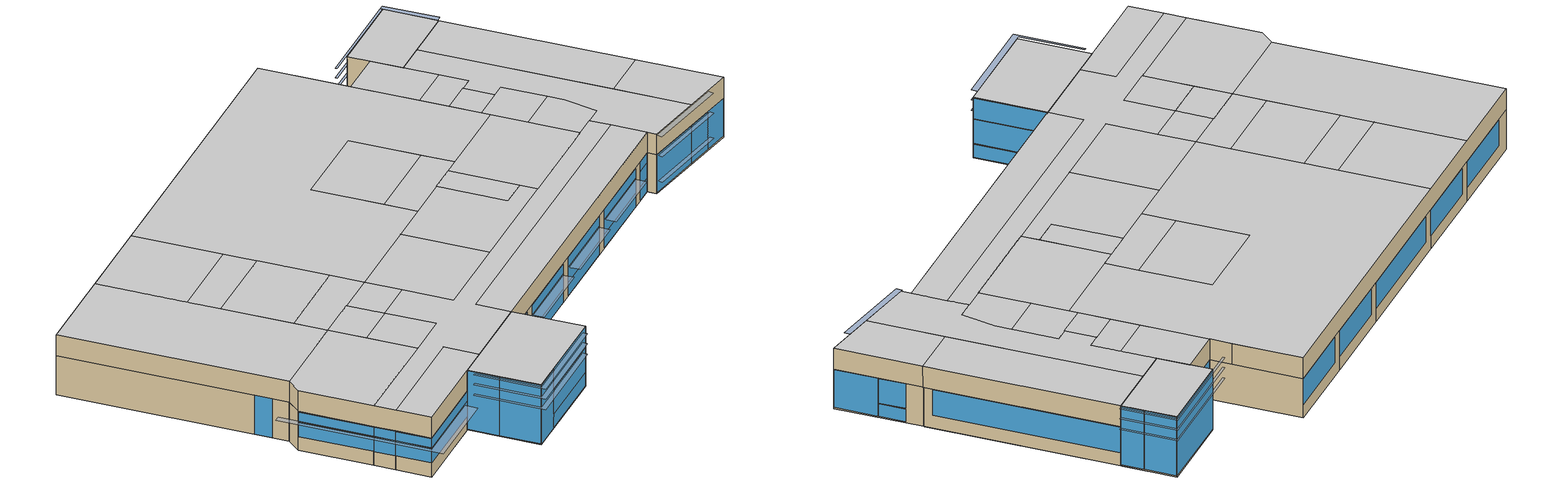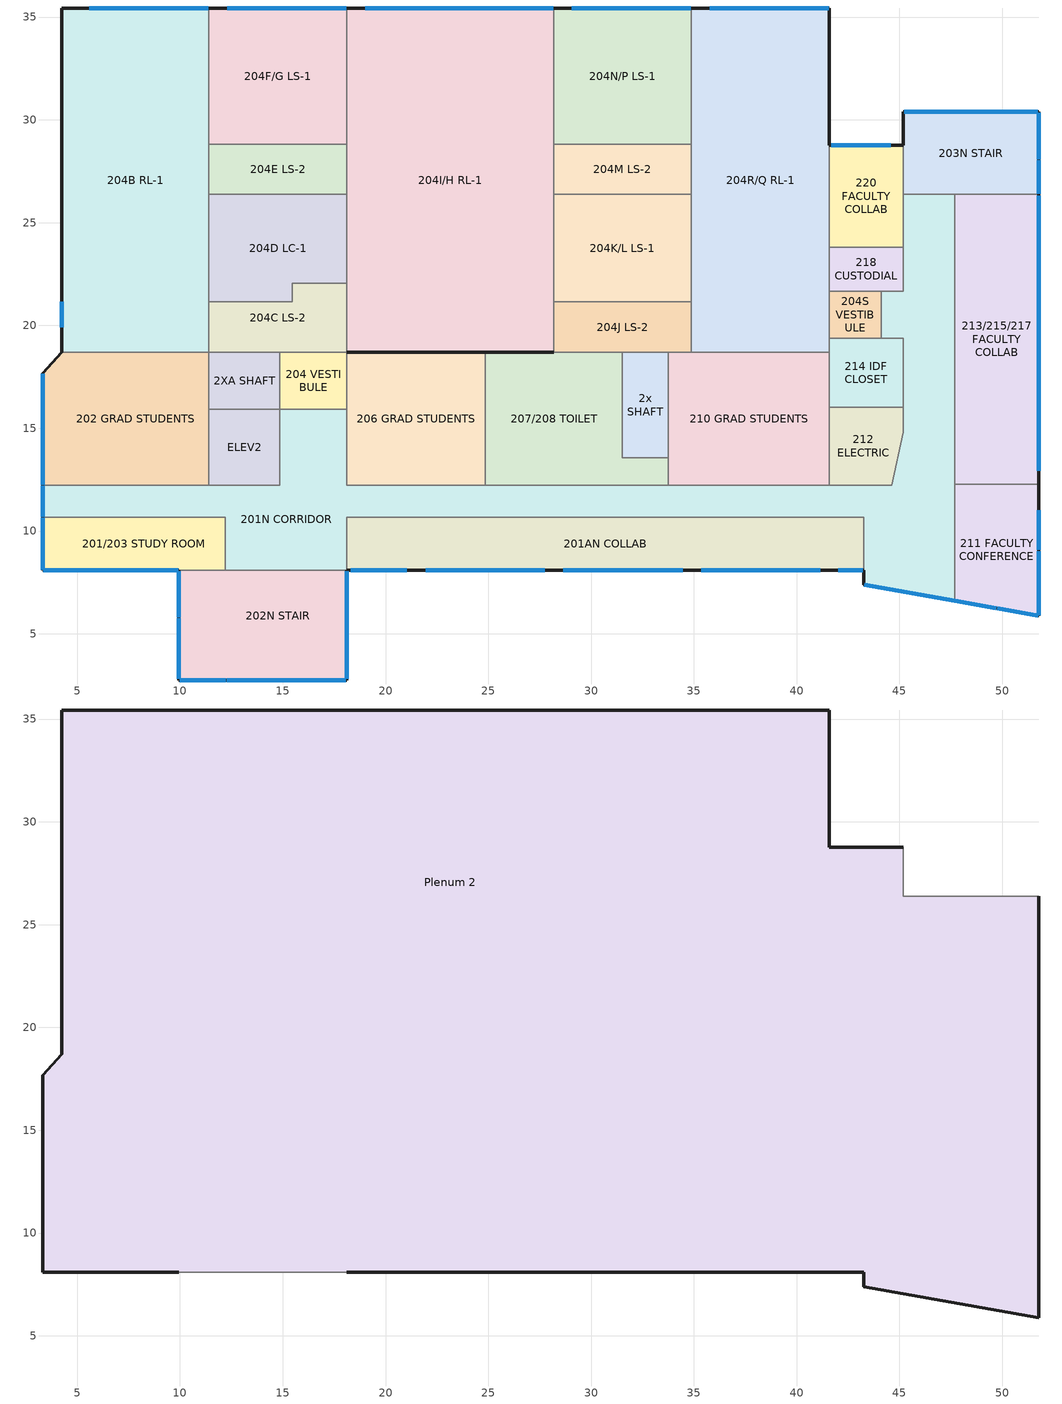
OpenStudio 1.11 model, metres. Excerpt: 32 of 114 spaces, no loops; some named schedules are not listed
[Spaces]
202N STAIR
 floor outside: 11.41,8.09 11.41,3.66 9.93,2.75 9.93,8.09 z5.28; 18.11,3.66 18.11,2.75 9.93,2.75 11.41,3.66 z5.28
 floor to 102N STAIRS: 18.11,8.09 18.11,3.66 11.41,3.66 11.41,8.09 z5.28
 wall outside: 9.93,8.09 9.93,2.75 18.11,2.75 18.11,8.09 z5.28:9.96
 wall to 201N CORRIDOR: 18.11,8.09 12.21,8.09 z5.28:8.33
 wall to Plenum 2: 18.11,8.09 9.93,8.09 z8.33:9.96
 wall to 201/203 STUDY ROOM: 12.21,8.09 9.93,8.09 z5.28:8.33
 window: 12.27,2.75 18.06,2.75 / 18.11,2.8 18.11,8.04 z6.4:8.28; 9.98,2.75 12.22,2.75 / 9.93,5.75 9.93,2.8 z5.33:9.91
 window (GL-2 Curtain Wall -Frit): 9.93,8.04 9.93,5.8 z5.33:9.91; 18.11,2.8 18.11,8.04 / 12.27,2.75 18.06,2.75 z5.33:6.35; 18.11,2.8 18.11,8.04 / 12.27,2.75 18.06,2.75 z8.33:9.91
 ceiling to 302N STAIR: 18.11,2.75 18.11,8.09 9.93,8.09 9.93,2.75 z9.96
211 FACULTY CONFERENCE
 floor to Plenum 1 (Interior Floor): 51.77,12.28 51.77,5.88 47.68,6.6 47.68,12.28 z5.28
 wall outside: 47.68,6.6 51.77,5.88 51.77,12.28 z5.28:8.33
 wall to 213/215/217 FACULTY COLLAB: 51.77,12.28 47.68,12.28 z5.28:8.33
 wall to 201N CORRIDOR: 47.68,12.28 47.68,6.6 z5.28:8.33
 window (GL-2 Curtain Wall -Frit): 51.77,5.9 51.77,9.03 / 49.77,6.23 51.74,5.88 z5.39:8.31; 51.77,9.08 51.77,11.01 z5.39:6.35
 window: 47.68,6.6 49.72,6.24 z5.39:8.31; 51.77,9.08 51.77,11.01 z6.4:8.31
201/203 STUDY ROOM
 floor outside: 4.24,10.68 4.24,8.09 3.33,8.09 3.33,10.68 z5.28
 floor to Plenum 1: 12.21,10.68 12.21,8.09 4.24,8.09 4.24,10.68 z5.28
 wall outside: 3.33,10.68 3.33,8.09 9.93,8.09 z5.28:8.33
 wall to 201N CORRIDOR: 12.21,8.09 12.21,10.68 3.33,10.68 z5.28:8.33
 window (GL-2 Curtain Wall -Frit): 3.36,8.09 9.9,8.09 / 3.33,10.65 3.33,8.11 z7.57:8.28
 window: 3.36,8.09 9.9,8.09 / 3.33,10.65 3.33,8.11 z6.38:7.54
201N CORRIDOR
 floor outside: 3.33,12.24 4.24,12.24 4.24,10.68 3.33,10.68 z5.28
 floor to Plenum 1: 47.68,26.38 47.68,6.6 43.26,7.38 43.26,10.68 18.11,10.68 18.11,8.09 12.21,8.09 12.21,10.68 4.24,10.68 4.24,12.24 14.85,12.24 14.85,15.93 18.11,15.93 18.11,12.24 44.63,12.24 45.18,14.8 45.18,19.37 44.11,19.37 44.11,21.68 45.18,21.68 45.18,26.38 z5.28
 wall outside: 43.26,8.09 43.26,7.38 47.68,6.6 / 3.33,12.24 3.33,10.68 z5.28:8.33
 wall to 201AN COLLAB: 18.11,8.09 18.11,10.68 43.26,10.68 43.26,8.09 z5.28:8.33
 wall to ELEV2: 14.85,15.93 14.85,12.24 11.41,12.24 z5.28:8.33
 wall to 204 VESTIBULE: 18.11,15.93 14.85,15.93 z5.28:8.33
 wall to 206 GRAD STUDENTS: 24.84,12.24 18.11,12.24 18.11,15.93 z5.28:8.33
 wall to 210 GRAD STUDENTS: 41.58,12.24 33.76,12.24 z5.28:8.33
 wall to 212 ELECTRIC: 45.18,16.02 45.18,14.8 44.63,12.24 41.58,12.24 z5.28:8.33
 wall to 220 FACULTY COLLAB: 45.18,26.38 45.18,23.81 z5.28:8.33
 wall to 203N STAIR: 47.68,26.38 45.18,26.38 z5.28:8.33
 wall to 213/215/217 FACULTY COLLAB: 47.68,12.28 47.68,26.38 z5.28:8.33
 wall to 214 IDF CLOSET: 44.11,19.37 45.18,19.37 45.18,16.02 z5.28:8.33
 wall to 204S VESTIBULE: 44.11,21.68 44.11,19.37 z5.28:8.33
 wall to 218 CUSTODIAL: 45.18,23.81 45.18,21.68 44.11,21.68 z5.28:8.33
 wall to 202 GRAD STUDENTS: 11.41,12.24 3.33,12.24 z5.28:8.33
 wall to 207/208 TOILET: 33.76,12.24 24.84,12.24 z5.28:8.33
 window: 43.28,7.37 47.68,6.6 z5.39:8.31; 3.33,12.21 3.33,10.71 z6.38:7.54
 window (GL-2 Curtain Wall -Frit): 3.33,12.21 3.33,10.71 z7.57:8.28
201AN COLLAB
 floor to Plenum 1: 43.26,10.68 43.26,8.09 18.11,8.09 18.11,10.68 z5.28
 wall outside: 18.11,8.09 43.26,8.09 z5.28:8.33
 window (GL-2 Curtain Wall -Frit): 28.65,8.09 34.45,8.09 / 21.95,8.09 27.74,8.09 / 18.32,8.09 21.03,8.09 / 35.36,8.09 41.15,8.09 / 42.01,8.09 43.2,8.09 z7.57:8.28; 42.01,8.09 43.2,8.09 / 35.36,8.09 41.15,8.09 / 28.65,8.09 34.45,8.09 / 21.95,8.09 27.74,8.09 / 18.32,8.09 21.03,8.09 z5.31:6.35
 window: 28.65,8.09 34.45,8.09 / 18.32,8.09 21.03,8.09 / 42.01,8.09 43.2,8.09 / 35.36,8.09 41.15,8.09 / 21.95,8.09 27.74,8.09 z6.38:7.54
202 GRAD STUDENTS
 floor outside: 4.24,18.69 4.24,12.24 3.33,12.24 3.33,17.69 z5.28
 floor to Plenum 1: 11.41,18.69 11.41,12.24 4.24,12.24 4.24,18.69 z5.28
 wall outside: 4.24,18.69 3.33,17.69 3.33,12.24 z5.28:8.33
 wall to 204B RL-1: 11.41,18.69 4.24,18.69 z5.28:8.33
 wall to 2XA SHAFT: 11.41,15.93 11.41,18.69 z5.28:8.33
 wall to ELEV2: 11.41,12.24 11.41,15.93 z5.28:8.33
 window: 3.33,17.65 3.33,12.26 z6.38:7.54
 window (GL-2 Curtain Wall -Frit): 3.33,17.65 3.33,12.26 z7.57:8.28
ELEV2
 floor to Plenum 1: 14.85,15.93 14.85,12.24 11.41,12.24 11.41,15.93 z5.28
 wall to 2XA SHAFT: 14.85,15.93 11.41,15.93 z5.28:8.33
206 GRAD STUDENTS
 floor to Plenum 1: 24.84,18.69 24.84,12.24 18.11,12.24 18.11,18.69 z5.28
 wall to 207/208 TOILET: 24.84,12.24 24.84,18.69 z5.28:8.33
 wall to 204 VESTIBULE: 18.11,18.69 18.11,15.93 z5.28:8.33
 wall to 204I/H RL-1: 24.84,18.69 18.11,18.69 z5.28:8.33
207/208 TOILET
 floor to Plenum 1: 31.52,18.69 31.52,13.56 33.76,13.56 33.76,12.24 24.84,12.24 24.84,18.69 z5.28
 wall outside: 28.17,18.69 24.84,18.69 z5.28:8.33
 wall to 204J LS-2: 31.52,18.69 28.17,18.69 z5.28:8.33
 wall to 210 GRAD STUDENTS: 33.76,12.24 33.76,13.56 z5.28:8.33
 wall to 2x SHAFT: 33.76,13.56 31.52,13.56 31.52,18.69 z5.28:8.33
2x SHAFT
 floor to Plenum 1: 33.76,18.69 33.76,13.56 31.52,13.56 31.52,18.69 z5.28
 wall to 204J LS-2: 33.76,18.69 31.52,18.69 z5.28:8.33
 wall to 210 GRAD STUDENTS: 33.76,13.56 33.76,18.69 z5.28:8.33
210 GRAD STUDENTS
 floor to Plenum 1: 41.58,18.69 41.58,12.24 33.76,12.24 33.76,18.69 z5.28
 wall to 204J LS-2: 34.88,18.69 33.76,18.69 z5.28:8.33
 wall to 214 IDF CLOSET: 41.58,16.02 41.58,18.69 z5.28:8.33
 wall to 204R/Q RL-1: 41.58,18.69 34.88,18.69 z5.28:8.33
 wall to 212 ELECTRIC: 41.58,12.24 41.58,16.02 z5.28:8.33
213/215/217 FACULTY COLLAB
 floor to Plenum 1: 51.77,26.38 51.77,12.33 50.55,12.33 50.55,12.28 47.68,12.28 47.68,26.38 z5.28; 51.77,12.33 51.77,12.28 50.55,12.28 50.55,12.33 z5.28
 wall outside: 51.77,12.28 51.77,26.38 z5.28:8.33
 wall to 203N STAIR: 51.77,26.38 47.68,26.38 z5.28:8.33
 window: 51.77,12.94 51.77,26.32 z6.3:8.28
204 VESTIBULE
 floor to Plenum 1: 18.11,18.69 18.11,15.93 14.85,15.93 14.85,18.69 z5.28
 wall to 2XA SHAFT: 14.85,18.69 14.85,15.93 z5.28:8.33
 wall to 204C LS-2: 18.11,18.69 14.85,18.69 z5.28:8.33
204B RL-1
 floor to Plenum 1: 11.41,35.44 11.41,18.69 4.24,18.69 4.24,35.44 z5.28
 wall outside: 11.41,35.44 4.24,35.44 4.24,18.69 z5.28:8.33
 wall to 204F/G LS-1: 11.41,28.8 11.41,35.44 z5.28:8.33
 wall to 204E LS-2: 11.41,26.38 11.41,28.8 z5.28:8.33
 wall to 204D LC-1: 11.41,21.14 11.41,26.38 z5.28:8.33
 wall to 204C LS-2: 11.41,18.69 11.41,21.14 z5.28:8.33
 window (GL-1A Curtain Wall -North): 11.38,35.44 5.59,35.44 z6.3:8.28
 window: 4.24,21.16 4.24,19.91 z5.3:8.32
204C LS-2
 floor to Plenum 1: 18.11,22.06 18.11,18.69 11.41,18.69 11.41,21.14 15.47,21.14 15.47,22.06 z5.28
 wall to 2XA SHAFT: 11.41,18.69 14.85,18.69 z5.28:8.33
 wall to 204D LC-1: 18.11,22.06 15.47,22.06 15.47,21.14 11.41,21.14 z5.28:8.33
 wall to 204I/H RL-1: 18.11,18.69 18.11,22.06 z5.28:8.33
204J LS-2
 floor to Plenum 1: 34.88,21.14 34.88,18.69 28.17,18.69 28.17,21.14 z5.28
 wall to 204R/Q RL-1: 34.88,18.69 34.88,21.14 z5.28:8.33
 wall to 204I/H RL-1: 28.17,21.14 28.17,18.69 z5.28:8.33
 wall to 204K/L LS-1: 34.88,21.14 28.17,21.14 z5.28:8.33
204D LC-1
 floor to Plenum 1: 18.11,26.38 18.11,22.06 15.47,22.06 15.47,21.14 11.41,21.14 11.41,26.38 z5.28
 wall to 204E LS-2: 18.11,26.38 11.41,26.38 z5.28:8.33
 wall to 204I/H RL-1: 18.11,22.06 18.11,26.38 z5.28:8.33
204K/L LS-1
 floor to Plenum 1: 34.88,26.38 34.88,21.14 28.17,21.14 28.17,26.38 z5.28
 wall to 204M LS-2: 34.88,26.38 28.17,26.38 z5.28:8.33
 wall to 204R/Q RL-1: 34.88,21.14 34.88,26.38 z5.28:8.33
 wall to 204I/H RL-1: 28.17,26.38 28.17,21.14 z5.28:8.33
204E LS-2
 floor to Plenum 1: 18.11,28.8 18.11,26.38 11.41,26.38 11.41,28.8 z5.28
 wall to 204I/H RL-1: 18.11,26.38 18.11,28.8 z5.28:8.33
 wall to 204F/G LS-1: 18.11,28.8 11.41,28.8 z5.28:8.33
203N STAIR
 floor outside: 51.77,30.39 51.77,30.26 45.18,30.26 45.18,30.39 z5.28
 floor to 103N STAIR: 51.77,30.26 51.77,26.49 45.18,26.49 45.18,30.26 z5.28
 floor to Plenum 1: 51.77,26.49 51.77,26.38 45.18,26.38 45.18,26.49 z5.28
 wall outside: 51.77,26.38 51.77,30.39 45.18,30.39 45.18,28.76 z5.28:9.96
 wall to 220 FACULTY COLLAB: 45.18,28.76 45.18,26.38 z5.28:8.33
 wall to Plenum 2: 45.18,28.76 45.18,26.38 51.77,26.38 z8.33:9.96
 window: 51.72,30.39 45.23,30.39 / 51.77,28.08 51.77,30.34 z5.38:9.91
 window (GL-2 Curtain Wall -Frit): 51.77,26.41 51.77,28.03 z5.38:9.91
 ceiling to 303N STAIR: 51.77,26.38 51.77,30.39 45.18,30.39 45.18,26.38 z9.96
204F/G LS-1
 floor to Plenum 1: 18.11,35.44 18.11,28.8 11.41,28.8 11.41,35.44 z5.28
 wall outside: 18.11,35.44 11.41,35.44 z5.28:8.33
 wall to 204I/H RL-1: 18.11,28.8 18.11,35.44 z5.28:8.33
 window (GL-1A Curtain Wall -North): 18.09,35.44 12.3,35.44 z6.3:8.28
218 CUSTODIAL
 floor to Plenum 1: 45.18,23.81 45.18,21.68 41.58,21.68 41.58,23.81 z5.28
 wall to 220 FACULTY COLLAB: 45.18,23.81 41.58,23.81 z5.28:8.33
 wall to 204S VESTIBULE: 41.58,21.68 44.11,21.68 z5.28:8.33
 wall to 204R/Q RL-1: 41.58,23.81 41.58,21.68 z5.28:8.33
220 FACULTY COLLAB
 floor to Plenum 1: 45.18,28.76 45.18,23.81 41.58,23.81 41.58,28.76 z5.28
 wall outside: 45.18,28.76 41.58,28.76 z5.28:8.33
 wall to 204R/Q RL-1: 41.58,28.76 41.58,23.81 z5.28:8.33
 window (GL-1A Curtain Wall -North): 44.57,28.76 41.68,28.76 z6.35:8.32
214 IDF CLOSET
 floor to Plenum 1: 45.18,19.37 45.18,16.02 41.58,16.02 41.58,19.37 z5.28
 wall to 204R/Q RL-1: 41.58,19.37 41.58,18.69 z5.28:8.33
 wall to 212 ELECTRIC: 41.58,16.02 45.18,16.02 z5.28:8.33
 wall to 204S VESTIBULE: 44.11,19.37 41.58,19.37 z5.28:8.33
212 ELECTRIC
 floor to Plenum 1: 45.18,16.02 45.18,14.8 44.63,12.24 41.58,12.24 41.58,16.02 z5.28
204S VESTIBULE
 floor to Plenum 1 (ExtSlabCarpet 4in ClimateZone 1-8): 44.11,21.68 44.11,19.37 41.58,19.37 41.58,21.68 z5.28
 wall to 204R/Q RL-1: 41.58,21.68 41.58,19.37 z5.28:8.33
2XA SHAFT
 floor to Plenum 1: 14.85,18.69 14.85,15.93 11.41,15.93 11.41,18.69 z5.28
204M LS-2
 floor to Plenum 1: 34.88,28.8 34.88,26.38 28.17,26.38 28.17,28.8 z5.28
 wall to 204R/Q RL-1: 34.88,26.38 34.88,28.8 z5.28:8.33
 wall to 204I/H RL-1: 28.17,28.8 28.17,26.38 z5.28:8.33
 wall to 204N/P LS-1: 34.88,28.8 28.17,28.8 z5.28:8.33
204N/P LS-1
 floor to Plenum 1: 34.88,35.44 34.88,28.8 28.17,28.8 28.17,35.44 z5.28
 wall outside: 34.88,35.44 28.17,35.44 z5.28:8.33
 wall to 204I/H RL-1: 28.17,35.44 28.17,28.8 z5.28:8.33
 wall to 204R/Q RL-1: 34.88,28.8 34.88,35.44 z5.28:8.33
 window (GL-1A Curtain Wall -North): 34.85,35.44 29.06,35.44 z6.3:8.28
204R/Q RL-1
 floor to Plenum 1: 41.58,35.44 41.58,18.69 34.88,18.69 34.88,35.44 z5.28
 wall outside: 41.58,28.76 41.58,35.44 34.88,35.44 z5.28:8.33
 window (GL-1A Curtain Wall -North): 41.56,35.44 35.76,35.44 z6.3:8.28
204I/H RL-1
 floor to Plenum 1: 28.17,35.44 28.17,18.69 18.11,18.69 18.11,35.44 z5.28
 wall outside: 18.11,18.69 24.84,18.69 / 28.17,35.44 18.11,35.44 z5.28:8.33
 window (GL-1A Curtain Wall -North): 28.14,35.44 19,35.44 z6.3:8.28
Plenum 2
 floor to 201AN COLLAB: 43.26,10.68 43.26,8.09 18.11,8.09 18.11,10.68 z8.33
 floor to 206 GRAD STUDENTS: 18.11,18.69 24.84,18.69 24.84,12.24 18.11,12.24 z8.33
 floor to 204I/H RL-1: 28.17,35.44 28.17,18.69 18.11,18.69 18.11,35.44 z8.33
 floor to 204N/P LS-1: 34.88,35.44 34.88,28.8 28.17,28.8 28.17,35.44 z8.33
 floor to 204J LS-2: 34.88,21.14 34.88,18.69 28.17,18.69 28.17,21.14 z8.33
 floor to 204F/G LS-1: 18.11,35.44 18.11,28.8 11.41,28.8 11.41,35.44 z8.33
 floor to 204E LS-2: 18.11,28.8 18.11,26.38 11.41,26.38 11.41,28.8 z8.33
 floor to ELEV2: 14.85,15.93 14.85,12.24 11.41,12.24 11.41,15.93 z8.33
 floor to 207/208 TOILET: 31.52,18.69 31.52,13.56 33.76,13.56 33.76,12.24 24.84,12.24 24.84,18.69 z8.33
 floor to 213/215/217 FACULTY COLLAB: 51.77,26.38 51.77,12.28 47.68,12.28 47.68,26.38 z8.33
 floor to 204D LC-1: 18.11,26.38 18.11,22.06 15.47,22.06 15.47,21.14 11.41,21.14 11.41,26.38 z8.33
 floor to 204 VESTIBULE: 18.11,18.69 18.11,15.93 14.85,15.93 14.85,18.69 z8.33
 floor to 204K/L LS-1: 34.88,26.38 34.88,21.14 28.17,21.14 28.17,26.38 z8.33
 floor to 204C LS-2: 18.11,22.06 18.11,18.69 11.41,18.69 11.41,21.14 15.47,21.14 15.47,22.06 z8.33
 floor to 211 FACULTY CONFERENCE: 51.77,12.28 51.77,5.88 47.68,6.6 47.68,12.28 z8.33
 floor to 204B RL-1: 11.41,35.44 11.41,18.69 4.24,18.69 4.24,35.44 z8.33
 floor to 218 CUSTODIAL: 45.18,23.81 45.18,21.68 41.58,21.68 41.58,23.81 z8.33
 floor to 2x SHAFT: 33.76,18.69 33.76,13.56 31.52,13.56 31.52,18.69 z8.33
 floor to 220 FACULTY COLLAB: 45.18,28.76 45.18,23.81 41.58,23.81 41.58,28.76 z8.33
 floor to 202 GRAD STUDENTS: 11.41,18.69 11.41,12.24 3.33,12.24 3.33,17.69 4.24,18.69 z8.33
 floor to 204R/Q RL-1: 41.58,35.44 41.58,18.69 34.88,18.69 34.88,35.44 z8.33
 floor to 204S VESTIBULE: 44.11,21.68 44.11,19.37 41.58,19.37 41.58,21.68 z8.33
 floor to 212 ELECTRIC: 45.18,16.02 45.18,14.8 44.63,12.24 41.58,12.24 41.58,16.02 z8.33
 floor to 204M LS-2: 34.88,28.8 34.88,26.38 28.17,26.38 28.17,28.8 z8.33
 floor to 201/203 STUDY ROOM: 12.21,10.68 12.21,8.09 3.33,8.09 3.33,10.68 z8.33
 floor to 214 IDF CLOSET: 45.18,19.37 45.18,16.02 41.58,16.02 41.58,19.37 z8.33
 floor to 210 GRAD STUDENTS: 41.58,18.69 41.58,12.24 33.76,12.24 33.76,18.69 z8.33
 floor to 2XA SHAFT: 14.85,18.69 14.85,15.93 11.41,15.93 11.41,18.69 z8.33
 floor to 201N CORRIDOR: 47.68,26.38 47.68,6.6 43.26,7.38 43.26,10.68 18.11,10.68 18.11,8.09 12.21,8.09 12.21,10.68 3.33,10.68 3.33,12.24 14.85,12.24 14.85,15.93 18.11,15.93 18.11,12.24 44.63,12.24 45.18,14.8 45.18,19.37 44.11,19.37 44.11,21.68 45.18,21.68 45.18,26.38 z8.33
 wall outside: 18.11,8.09 43.26,8.09 43.26,7.38 51.77,5.88 51.77,12.24 51.77,26.38 / 45.18,28.76 41.58,28.76 41.58,30.39 41.58,35.44 4.24,35.44 4.24,18.69 3.33,17.69 3.33,8.09 9.93,8.09 z8.33:9.96
 ceiling to 304C LS-2: 18.11,18.69 18.11,21.14 11.41,21.14 11.41,18.69 z9.96
 ceiling to 304S VESTIBULE: 44.11,19.37 44.11,21.68 41.58,21.68 41.58,19.37 z9.96
 ceiling to 3X SHAFT: 33.72,13.56 33.72,18.69 31.52,18.69 31.52,13.56 z9.96
 ceiling to 313/315/317 FACULTY COLLAB: 51.77,12.24 51.77,26.38 47.68,26.38 47.68,12.24 z9.96
 ceiling to 3 ELEV: 14.85,12.24 14.85,15.93 11.41,15.93 11.41,12.24 z9.96
 ceiling to 301N CORRIDOR: 18.11,8.09 18.11,10.68 43.26,10.68 43.26,12.24 18.11,12.24 18.11,15.93 14.85,15.93 14.85,12.24 3.33,12.24 3.33,10.68 12.17,10.68 12.17,8.09 z9.96; 47.68,6.6 47.68,26.38 45.18,26.38 45.18,21.68 44.11,21.68 44.11,19.37 45.18,19.37 45.18,14.8 44.63,12.24 43.26,12.24 43.26,7.38 z9.96
 ceiling to 311 FACULTY CONF: 51.77,5.88 51.77,12.24 47.68,12.24 47.68,6.6 z9.96
 ceiling to 304B RL-2: 11.41,18.69 11.41,35.44 4.24,35.44 4.24,18.69 z9.96
 ceiling to 304D LC-3: 18.11,21.14 18.11,26.38 11.41,26.38 11.41,21.14 z9.96
 ceiling to 304K/L LS-8: 34.97,21.14 34.97,26.38 28.08,26.38 28.08,21.14 z9.96
 ceiling to 304 VESTIBULE: 14.85,15.93 18.11,15.93 18.11,18.69 14.85,18.69 z9.96
 ceiling to 301NA COLLAB: 43.26,8.09 43.26,10.68 18.11,10.68 18.11,8.09 z9.96
 ceiling to 304J LS-2: 34.97,18.69 34.97,21.14 28.08,21.14 28.08,18.69 z9.96
 ceiling to 310 GRAD STUDENTS: 41.58,12.24 41.58,18.69 33.72,18.69 33.72,12.24 z9.96
 ceiling to 304H/I/M/R/Q RL-2: 41.58,18.69 41.58,35.44 18.11,35.44 18.11,18.69 28.08,18.69 28.08,26.38 34.97,26.38 34.97,18.69 z9.96
 ceiling to 301/303 STUDY ROOM: 12.17,8.09 12.17,10.68 3.33,10.68 3.33,8.09 z9.96
 ceiling to 314 IDF CLOSET: 45.18,16.02 45.18,19.37 41.58,19.37 41.58,16.02 z9.96
 ceiling to 312 ELECTRIC: 44.63,12.24 45.18,14.8 45.18,16.02 41.58,16.02 41.58,12.24 z9.96
 ceiling to 302 GRAD STUDENTS: 11.41,12.24 11.41,18.69 4.24,18.69 3.33,17.69 3.33,12.24 z9.96
 ceiling to 320 FACULTY COLLAB: 45.18,23.81 45.18,28.76 41.58,28.76 41.58,23.81 z9.96
 ceiling to 306 GRAD STUDENTS: 24.84,12.24 24.84,18.69 18.11,18.69 18.11,12.24 z9.96
 ceiling to 318 CUSTODIAL: 45.18,21.68 45.18,23.81 41.58,23.81 41.58,21.68 z9.96
 ceiling to 304E LS-2: 18.11,26.38 18.11,28.8 11.41,28.8 11.41,26.38 z9.96
 ceiling to 304F/G LS-1: 18.11,28.8 18.11,35.44 11.41,35.44 11.41,28.8 z9.96
 ceiling to 3XA SHAFT: 14.85,15.93 14.85,18.69 11.41,18.69 11.41,15.93 z9.96
 ceiling to 307/308 TOILET: 33.72,12.24 33.72,13.56 31.52,13.56 31.52,18.69 24.84,18.69 24.84,12.24 z9.96
shading: 17.26,2.28 17.26,2.71 9.68,2.71 9.68,7.47 9.49,7.47 9.49,2.28 z8.37; 17.26,2.28 17.26,2.71 9.68,2.71 9.68,7.47 9.49,7.47 9.49,2.28 z9.19; 17.26,2.28 17.26,2.71 9.68,2.71 9.68,7.47 9.49,7.47 9.49,2.28 z9.96; 20.73,7.18 20.73,8.07 18.21,8.07 18.21,7.18 z7.62; 27.43,7.18 27.43,8.07 21.85,8.07 21.85,7.18 z7.62; 40.85,7.18 40.85,8.07 35.26,8.07 35.26,7.18 z7.62; 34.14,7.18 34.14,8.07 28.55,8.07 28.55,7.18 z7.62; 49.62,5.77 49.7,6.23 43.13,7.39 43.05,6.93 z9.96; 49.68,5.76 49.76,6.22 43.19,7.38 43.11,6.92 z8.36; 49.68,5.76 49.76,6.22 43.19,7.38 43.11,6.92 z6.38; 51.97,26.44 51.97,29.8 51.78,29.8 51.78,26.44 z6.38; 52.17,26.46 52.17,30.6 51.78,30.6 51.78,26.46 z8.37; 52.17,26.46 52.17,30.6 51.78,30.6 51.78,26.46 z9.19; 52.17,26.46 52.17,30.6 51.78,30.6 51.78,26.46 z9.96; 51.78,30.45 51.78,30.6 43.49,30.6 43.49,30.45 z9.96; 51.78,30.45 51.78,30.6 43.49,30.6 43.49,30.45 z9.19; 51.78,30.45 51.78,30.6 43.49,30.6 43.49,30.45 z8.37; 2.84,7.05 9.2,7.05 9.2,8 3.27,8 3.27,19.09 2.84,19.09 z7.62
[Building]
Building 1: Space Type=OpenOffice - CZ4-8; Default Construction Set=CSU Construction Sets 1
[ClimateZones]
Climate Zone Institution Name 1=ASHRAE; Climate Zone Document Name 1=ANSI/ASHRAE Standard 169; Climate Zone Document Year 1=2006; Climate Zone Value 1=5B; Climate Zone Institution Name 2=CEC; Climate Zone Document Name 2=California Climate Zone Descriptions; Climate Zone Document Year 2=1995
[Site]
Fort Collins  Awos: Latitude {deg}=40.45; Longitude {deg}=-105.02; Time Zone {hr}=-7; Elevation {m}=1529
[SizingPeriod:DesignDay] Barometric Pressure {Pa}=84255; Sky Clearness=0; Rain Indicator=0; Snow Indicator=0; Day of Month=21; Daylight Saving Time Indicator=0; Humidity Indicating Type=Wetbulb; Dry-Bulb Temperature Range Modifier Type=DefaultMultipliers
Name | Maximum Dry-Bulb Temperature {C} | Daily Dry-Bulb Temperature Range {deltaC} | Humidity Indicating Conditions at Maximum Dry-Bulb | Wind Speed {m/s} | Wind Direction {deg} | Month | Day Type | Solar Model Indicator | ASHRAE Taub | ASHRAE Taud
Fort Collins  Awos Ann Clg .4% Condns WB=>MDB | 36.67 | 15.7 | 18.2 | 4.1 | 150 | 7 | SummerDesignDay | ASHRAETau | 0.431 | 2.008
Fort Collins  Awos Ann Htg 99.6% Condns DB | -20.56 | 0 | -20.56 | 2.2 | 70 | 1 | WinterDesignDay | ASHRAEClearSky
[Construction]
ExtSlabCarpet 4in ClimateZone 1-8: MAT-CC05 4 HW CONCRETE, CP02 CARPET PAD, Floor Insulation
Interior Floor: F16 Acoustic tile, F05 Ceiling air space resistance, M11 100mm lightweight concrete
Interior Wall: G01a 19mm gypsum board, F04 Wall air space resistance, G01a 19mm gypsum board
Interior Ceiling: M11 100mm lightweight concrete, F05 Ceiling air space resistance, F16 Acoustic tile
Exterior Door: F08 Metal surface, I01 25mm insulation board
Interior Window: Clear 3mm
Interior Door; Interior Partition: G05 25mm wood
Roof R-30: Roof Membrane 1, Roof Insulation [24], Metal Decking 1
Above-Grade Exterior Wall: Limestone Marble or Granite - 1/2 in. - 180 lb/ft3, F04 Wall air space resistance 1, Cellular Polyisocyanurate - Gaspermeable Facers - 2 1/2 in., 1/2IN Gypsum, 1/2IN Gypsum
Exposed Floor: Floor Insulation, 8IN Concrete HW, CP02 CARPET PAD
GL-1A Curtain Wall -North: GL-1A Aluminum Curtain Wall
GL-1B Curtain Wall -SouthEastWest: GL-1B Aluminum Curtain Wall
GL-2 Curtain Wall -Frit: GL-2 Aluminum Curtain Wall
[Material]
Name | Roughness | Thickness {m} | Conductivity {W/m-K} | Density {kg/m3} | Specific Heat {J/kg-K} | Thermal Absorptance | Solar Absorptance | Visible Absorptance
MAT-CC05 4 HW CONCRETE | Rough | 0.1016 | 1.311 | 2240 | 836.8 | 0.9 | 0.85 | 0.85
8IN Concrete HW | MediumRough | 0.2033 | 1.7296 | 2243 | 837 | 0.9 | 0.65 | 0.65
1/2IN Gypsum | Smooth | 0.0127 | 0.16 | 784.9 | 830 | 0.9 | 0.4 | 0.4
F16 Acoustic tile | MediumSmooth | 0.0191 | 0.06 | 368 | 590 | 0.9 | 0.3 | 0.3
M11 100mm lightweight concrete | MediumRough | 0.1016 | 0.53 | 1280 | 840 | 0.9 | 0.5 | 0.5
G01a 19mm gypsum board | MediumSmooth | 0.019 | 0.16 | 800 | 1090 | 0.9 | 0.4 | 0.4
F08 Metal surface | Smooth | 0.0008 | 45.28 | 7824 | 500 | 0.9 | 0.7 | 0.7
I01 25mm insulation board | MediumRough | 0.0254 | 0.03 | 43 | 1210 | 0.9 | 0.6 | 0.6
G05 25mm wood | MediumSmooth | 0.0254 | 0.15 | 608 | 1630 | 0.9 | 0.5 | 0.5
Roof Insulation [24] | MediumRough | 0.255778 | 0.049 | 265 | 836.8 | 0.9 | 0.7 | 0.7
Roof Membrane 1 | VeryRough | 0.0095 | 0.16 | 1121.29 | 1460 | 0.9 | 0.7 | 0.7
Metal Decking 1 | MediumSmooth | 0.001524 | 45.006 | 7680 | 418.4 | 0.9 | 0.7 | 0.3
Cellular Polyisocyanurate - Gaspermeable Facers - 2 1/2 in. | Rough | 0.09144 | 0.0245 | 32 | 920
Limestone Marble or Granite - 1/2 in. - 180 lb/ft3 | MediumRough | 0.0127 | 4.3 | 2883.323 | 790 | 0.9
Floor Insulation | MediumRough | 0.14 | 0.035 | 265 | 836.8 | 0.9 | 0.7 | 0.7
[Material:NoMass]
CP02 CARPET PAD: Roughness=Smooth; Thermal Resistance {m2-K/W}=0.1; Thermal Absorptance=0.9; Solar Absorptance=0.8; Visible Absorptance=0.8
[Material:AirGap]
Name | Thermal Resistance {m2-K/W}
F05 Ceiling air space resistance | 0.18
F04 Wall air space resistance; F04 Wall air space resistance 1 | 0.15
[WindowMaterial:Glazing]
Clear 3mm: Optical Data Type=SpectralAverage; Thickness {m}=0.003; Solar Transmittance at Normal Incidence=0.837; Front Side Solar Reflectance at Normal Incidence=0.075; Back Side Solar Reflectance at Normal Incidence=0; Visible Transmittance at Normal Incidence=0.898; Front Side Visible Reflectance at Normal Incidence=0.081; Back Side Visible Reflectance at Normal Incidence=0; Infrared Transmittance at Normal Incidence=0; Front Side Infrared Hemispherical Emissivity=0.84; Back Side Infrared Hemispherical Emissivity=0.84; Conductivity {W/m-K}=0.9; Dirt Correction Factor for Solar and Visible Transmittance=1; Solar Diffusing=No
[DefaultConstructionSet]
CSU Construction Sets 1: Default Exterior Surface Constructions=Default Surface Constructions 13; Default Interior Surface Constructions=Default Surface Constructions 14; Default Ground Contact Surface Constructions=Default Surface Constructions 15; Default Exterior SubSurface Constructions=Default Sub Surface Constructions 11; Default Interior SubSurface Constructions=Default Sub Surface Constructions 10; Interior Partition Construction=Interior Partition
[DefaultSurfaceConstructions]
Name | Floor Construction | Wall Construction | Roof Ceiling Construction
Default Surface Constructions 13 | Exposed Floor | Above-Grade Exterior Wall | Roof R-30
Default Surface Constructions 14 | Interior Floor | Interior Wall | Interior Ceiling
Default Surface Constructions 15 | ExtSlabCarpet 4in ClimateZone 1-8 | ExtSlabCarpet 4in ClimateZone 1-8 | ExtSlabCarpet 4in ClimateZone 1-8
[DefaultSubSurfaceConstructions]
Name | Fixed Window Construction | Operable Window Construction | Door Construction | Tubular Daylight Dome Construction | Tubular Daylight Diffuser Construction
Default Sub Surface Constructions 10 | Interior Window | Interior Window | Interior Door
Default Sub Surface Constructions 11 | GL-1B Curtain Wall -SouthEastWest | GL-1B Curtain Wall -SouthEastWest | Exterior Door | Interior Window | Interior Window
[WindowMaterial:SimpleGlazingSystem] U-Factor {W/m2-K}=2.42462
Name | Solar Heat Gain Coefficient | Visible Transmittance
GL-1A Aluminum Curtain Wall | 0.22 | 0.38
GL-1B Aluminum Curtain Wall | 0.3 | 0.48
GL-2 Aluminum Curtain Wall | 0.2 | 0.2
[DesignSpecification:OutdoorAir]
189.1-2009 - Office - ClosedOffice - CZ4-8 Ventilation; 189.1-2009 - Office - Conference - CZ4-8 Ventilation; 189.1-2009 - Office - OpenOffice - CZ4-8 Ventilation: Outdoor Air Method=Sum; Outdoor Air Flow per Person {m3/s-person}=0.00943895
189.1-2009 - Office - Corridor - CZ4-8 Ventilation; 189.1-2009 - Office - Stair - CZ4-8 Ventilation; 189.1-2009 - Office - Storage - CZ4-8 Ventilation: Outdoor Air Method=Sum; Outdoor Air Flow per Floor Area {m3/s-m2}=0.000254
189.1-2009 - Office - Restroom - CZ4-8 Ventilation: Outdoor Air Method=Sum; Outdoor Air Flow per Floor Area {m3/s-m2}=0.0048768
Lab Ventilation: Outdoor Air Method=Sum; Outdoor Air Flow per Person {m3/s-person}=0; Outdoor Air Flow Air Changes per Hour {1/hr}=12; Outdoor Air Flow Rate Fraction Schedule=Fume Hood Diversity Schedule
TZ: 201/203 STUDY ROOM Ventilation: Outdoor Air Flow per Floor Area {m3/s-m2}=0.00553142
TZ: 201AN COLLAB Ventilation: Outdoor Air Flow per Floor Area {m3/s-m2}=0.00549886
TZ: 201N CORRIDOR - Plus Ventilation; TZ: 202N STAIR Ventilation; TZ: 203N STAIR Ventilation; TZ: 212 ELECTRIC Ventilation; TZ: 214 IDF CLOSET Ventilation; TZ: 2XA SHAFT - Plus Ventilation; TZ: ELEV Ventilation: Outdoor Air Flow per Floor Area {m3/s-m2}=0
TZ: 202 GRAD STUDENTS Ventilation: Outdoor Air Flow per Floor Area {m3/s-m2}=0.00310656
TZ: 204 VESTIBULE - Plus Ventilation: Outdoor Air Flow per Floor Area {m3/s-m2}=0.0370985
TZ: 204B RL-1 Ventilation: Outdoor Air Flow per Floor Area {m3/s-m2}=0.0188765
TZ: 204F/G LS-1 Ventilation: Outdoor Air Flow per Floor Area {m3/s-m2}=0.00530064
TZ: 204I/H RL-1 - Plus Ventilation: Outdoor Air Flow per Floor Area {m3/s-m2}=0.0179532
TZ: 206 GRAD STUDENTS Ventilation: Outdoor Air Flow per Floor Area {m3/s-m2}=0.00189326
TZ: 207/208 TOILET Ventilation: Outdoor Air Flow per Floor Area {m3/s-m2}=0.000626116
TZ: 210 GRAD STUDENTS Ventilation: Outdoor Air Flow per Floor Area {m3/s-m2}=0.00187013
TZ: 211 FACULTY CONFERENCE Ventilation: Outdoor Air Flow per Floor Area {m3/s-m2}=0.00486997
TZ: 213/215/217 FACULTY COLLAB Ventilation: Outdoor Air Flow per Floor Area {m3/s-m2}=0.00331484
TZ: 220 FACULTY COLLAB Ventilation: Outdoor Air Flow per Floor Area {m3/s-m2}=0.0035759
[ThermostatSetpoint:DualSetpoint]
Name | Heating Setpoint Temperature Schedule | Cooling Setpoint Temperature Schedule
Zone 209 Research Team Meeting Thermostat; Zone 206 Conf SE Thermostat; Thermostat Setpoint Dual Setpoint 3; Thermostat Setpoint Dual Setpoint 8 | Conference HtgSetp | Conference ClgSetp
Zone 211 Corridor Thermostat; Zone 204 Stairs NE Thermostat; Zone 208 Stairs South Thermostat | Corridor HtgSetp | Corridor ClgSetp
Zone 202_12-15_Labs Thermostat; Zone 203_19-20_Labs Thermostat; Zone 201 Thermostat; Thermostat Setpoint Dual Setpoint 13 | Lab HtgSetp | Lab ClgSetp
Zone 210 Grad Students Thermostat; Zone 217 Grad Students Thermostat; Zone 205 Faculty East Perimeter Thermostat; Zone 222 Grad Students Thermostat | Office HtgSetp | Office ClgSetp
Zone 218 Restrooms Thermostat | Restroom HtgSetp | Restroom ClgSetp
Thermostat Setpoint Dual Setpoint 21; Thermostat Setpoint Dual Setpoint 23 | Penthouse HtgSetp | Elec/IDF ClgStpt
[People:Definition] Number of People Calculation Method=People/Area; Fraction Radiant=0.3
Name | People per Space Floor Area {person/m2}
ClosedOffice - CZ4-8 People Definition; Lab People Definition | 0.0511286
Conference - CZ4-8 People Definition | 0.538196
Corridor - CZ4-8 People Definition | 0.0107639
OpenOffice - CZ4-8 People Definition | 0.0565105
Restroom - CZ4-8 People Definition | 0.107639
[ElectricEquipment:Definition] Design Level Calculation Method=Watts/Area; Fraction Radiant=0.5
Name | Watts per Space Floor Area {W/m2} | Fraction Lost
ClosedOffice - CZ4-8 Electric Equipment Definition; Conference - CZ4-8 Electric Equipment Definition; Corridor - CZ4-8 Electric Equipment Definition; OpenOffice - CZ4-8 Electric Equipment Definition | 8.07293 | 0
Elec/MechRoom - CZ4-8 Electric Equipment Definition | 2.90626
Restroom - CZ4-8 Electric Equipment Definition | 8.07293
Lab Equipment | 51.1286 | 0
[SpaceType]
Name | Default Schedule Set | Design Specification Outdoor Air Object | Standards Building Type | Standards Space Type
ClosedOffice - CZ4-8 | ClosedOffice | 189.1-2009 - Office - ClosedOffice - CZ4-8 Ventilation | Office | ClosedOffice
Conference - CZ4-8 | Conference | 189.1-2009 - Office - Conference - CZ4-8 Ventilation | Office | Conference
Corridor - CZ4-8 | Corridor | 189.1-2009 - Office - Corridor - CZ4-8 Ventilation | Office | Corridor
Elec/MechRoom - CZ4-8 | Elec/MechRoom |  | Office | Elec/MechRoom
OpenOffice - CZ4-8 | OpenOffice | 189.1-2009 - Office - OpenOffice - CZ4-8 Ventilation | Office | OpenOffice
Restroom - CZ4-8 | Restroom | 189.1-2009 - Office - Restroom - CZ4-8 Ventilation | Office | Restroom
CLOSED LAB; OPEN LAB | OpenOffice | Lab Ventilation | Hospital | Lab
PLENUM |  |  |  | Plenum
Stair - CZ4-8 | 189.1-2009 - Office - Stair - CZ4-8 Schedule Set | 189.1-2009 - Office - Stair - CZ4-8 Ventilation | Office | Stair
Storage - CZ4-8 | 189.1-2009 - Office - Storage - CZ4-8 Schedule Set | 189.1-2009 - Office - Storage - CZ4-8 Ventilation | Office | Storage
IT Room | Elec/MechRoom |  | Office | IT_Room
[DefaultScheduleSet] Infiltration Schedule=Office Infil Quarter On
Name | Number of People Schedule | People Activity Level Schedule | Lighting Schedule | Electric Equipment Schedule
ClosedOffice | Building Occupancy Schedule | Closed Office Activity | Equip-Lights | Equip-Lights
Conference | Building Occupancy Schedule | Conference Activity | Equip-Lights | Equip-Lights
Corridor | Building Occupancy Schedule | Corridor Activity | Equip-Lights | Equip-Lights
Elec/MechRoom | Building Occupancy Schedule | Elect-Mech-Misc Activity | Equip-Lights | Equip-Lights
OpenOffice | Building Occupancy Schedule | Open Office Activity | Equip-Lights | Equip-Lights
Restroom | Building Occupancy Schedule | Restroom Activity | Equip-Lights | Equip-Lights
189.1-2009 - Office - Stair - CZ4-8 Schedule Set; 189.1-2009 - Office - Storage - CZ4-8 Schedule Set |  |  | Office Bldg Light
[People] Number of People Schedule=Building Occupancy Schedule
Name | People Definition | Space or SpaceType
189.1-2009 - Office - ClosedOffice - CZ4-8 People | ClosedOffice - CZ4-8 People Definition | ClosedOffice - CZ4-8
189.1-2009 - Office - Conference - CZ4-8 People | Conference - CZ4-8 People Definition | Conference - CZ4-8
189.1-2009 - Office - Corridor - CZ4-8 People | Corridor - CZ4-8 People Definition | Corridor - CZ4-8
189.1-2009 - Office - OpenOffice - CZ4-8 People | OpenOffice - CZ4-8 People Definition | OpenOffice - CZ4-8
189.1-2009 - Office - Restroom - CZ4-8 People | Restroom - CZ4-8 People Definition | Restroom - CZ4-8
People 1 | Lab People Definition | CLOSED LAB
People 3 | Lab People Definition | OPEN LAB
[SpaceInfiltration:DesignFlowRate] Design Flow Rate Calculation Method=Flow/ExteriorArea
Name | Space or SpaceType | Flow per Exterior Surface Area {m3/s-m2} | Air Changes per Hour {1/hr}
189.1-2009 - Office - ClosedOffice - CZ4-8 Infiltration | ClosedOffice - CZ4-8 | 0.000226568
189.1-2009 - Office - Conference - CZ4-8 Infiltration | Conference - CZ4-8 | 0.000226568
189.1-2009 - Office - Corridor - CZ4-8 Infiltration | Corridor - CZ4-8 | 0.000226568
189.1-2009 - Office - Elec/MechRoom - CZ4-8 Infiltration | Elec/MechRoom - CZ4-8 | 0.000226568
189.1-2009 - Office - OpenOffice - CZ4-8 Infiltration | OpenOffice - CZ4-8 | 0.000226568
189.1-2009 - Office - Restroom - CZ4-8 Infiltration | Restroom - CZ4-8 | 0.000226568
189.1-2009 - Office - BreakRoom - CZ4-8 Infiltration | CLOSED LAB | 0.000254 | 0
189.1-2009 - Office - BreakRoom - CZ1-3 Infiltration | OPEN LAB | 0.00030226
189.1-2009 - Office - Stair - CZ4-8 Infiltration | Stair - CZ4-8 | 0.000226568
189.1-2009 - Office - Storage - CZ4-8 Infiltration | Storage - CZ4-8 | 0.000226568
189.1-2009 - Office - Elec/MechRoom - CZ4-8 Infiltration 1 | IT Room | 0.000226568
[ElectricEquipment]
Name | Electric Equipment Definition | Space or SpaceType | Schedule
189.1-2009 - Office - ClosedOffice - CZ4-8 Electric Equipment | ClosedOffice - CZ4-8 Electric Equipment Definition | ClosedOffice - CZ4-8
189.1-2009 - Office - Conference - CZ4-8 Electric Equipment | Conference - CZ4-8 Electric Equipment Definition | Conference - CZ4-8 | Equip-Lights
189.1-2009 - Office - Corridor - CZ4-8 Electric Equipment | Corridor - CZ4-8 Electric Equipment Definition | Corridor - CZ4-8 | Equip-Lights
189.1-2009 - Office - Elec/MechRoom - CZ4-8 Electric Equipment | Elec/MechRoom - CZ4-8 Electric Equipment Definition | Elec/MechRoom - CZ4-8 | Equip-Lights
189.1-2009 - Office - OpenOffice - CZ4-8 Electric Equipment | OpenOffice - CZ4-8 Electric Equipment Definition | OpenOffice - CZ4-8 | Equip-Lights
189.1-2009 - Office - Restroom - CZ4-8 Electric Equipment | Restroom - CZ4-8 Electric Equipment Definition | Restroom - CZ4-8 | Equip-Lights
Electric Equipment 1 | Lab Equipment | CLOSED LAB | Lab Equipment Schedule
Electric Equipment 2 | Lab Equipment | OPEN LAB | Lab Equipment Schedule
189.1-2009 - Office - Elec/MechRoom - CZ4-8 Electric Equipment 1 | Elec/MechRoom - CZ4-8 Electric Equipment Definition | IT Room | Equip-Lights
[Space]
Name | Space Type | Building Story | Thermal Zone | Part of Total Floor Area | Design Specification Outdoor Air Object
Plenum 2; 2x SHAFT; 2XA SHAFT | PLENUM | Building Story 2 | TZ: 2XA SHAFT - Plus | No | TZ: 2XA SHAFT - Plus Ventilation
202N STAIR | Stair - CZ4-8 | Building Story 2 | TZ: 202N STAIR |  | TZ: 202N STAIR Ventilation
211 FACULTY CONFERENCE | Conference - CZ4-8 | Building Story 2 | TZ: 211 FACULTY CONFERENCE |  | TZ: 211 FACULTY CONFERENCE Ventilation
201/203 STUDY ROOM | ClosedOffice - CZ4-8 | Building Story 2 | TZ: 201/203 STUDY ROOM |  | TZ: 201/203 STUDY ROOM Ventilation
201N CORRIDOR | Corridor - CZ4-8 | Building Story 2 | TZ: 201N CORRIDOR - Plus |  | TZ: 201N CORRIDOR - Plus Ventilation
201AN COLLAB | Conference - CZ4-8 | Building Story 2 | TZ: 201AN COLLAB |  | TZ: 201AN COLLAB Ventilation
202 GRAD STUDENTS |  | Building Story 2 | TZ: 202 GRAD STUDENTS |  | TZ: 202 GRAD STUDENTS Ventilation
ELEV2 | PLENUM | Building Story 2 | TZ: ELEV | No | TZ: ELEV Ventilation
206 GRAD STUDENTS |  | Building Story 2 | TZ: 206 GRAD STUDENTS |  | TZ: 206 GRAD STUDENTS Ventilation
207/208 TOILET | Restroom - CZ4-8 | Building Story 2 | TZ: 207/208 TOILET |  | TZ: 207/208 TOILET Ventilation
210 GRAD STUDENTS |  | Building Story 2 | TZ: 210 GRAD STUDENTS |  | TZ: 210 GRAD STUDENTS Ventilation
213/215/217 FACULTY COLLAB | ClosedOffice - CZ4-8 | Building Story 2 | TZ: 213/215/217 FACULTY COLLAB |  | TZ: 213/215/217 FACULTY COLLAB Ventilation
204 VESTIBULE | Storage - CZ4-8 | Building Story 2 | TZ: 204 VESTIBULE - Plus |  | TZ: 204 VESTIBULE - Plus Ventilation
204B RL-1 | OPEN LAB | Building Story_LABS | TZ: 204B RL-1 |  | TZ: 204B RL-1 Ventilation
204C LS-2; 204E LS-2 | OPEN LAB | Building Story_LABS | TZ: 204 VESTIBULE - Plus |  | TZ: 204 VESTIBULE - Plus Ventilation
204J LS-2; 204M LS-2; 204R/Q RL-1; 204I/H RL-1 | OPEN LAB | Building Story_LABS | TZ: 204I/H RL-1 - Plus |  | TZ: 204I/H RL-1 - Plus Ventilation
204D LC-1 | CLOSED LAB | Building Story_LABS | TZ: 204 VESTIBULE - Plus |  | TZ: 204 VESTIBULE - Plus Ventilation
204K/L LS-1; 204N/P LS-1 | CLOSED LAB | Building Story_LABS | TZ: 204I/H RL-1 - Plus |  | TZ: 204I/H RL-1 - Plus Ventilation
203N STAIR | Stair - CZ4-8 | Building Story 2 | TZ: 203N STAIR |  | TZ: 203N STAIR Ventilation
204F/G LS-1 | CLOSED LAB | Building Story_LABS | TZ: 204F/G LS-1 |  | TZ: 204F/G LS-1 Ventilation
218 CUSTODIAL | Storage - CZ4-8 | Building Story 2 | TZ: 201N CORRIDOR - Plus |  | TZ: 201N CORRIDOR - Plus Ventilation
220 FACULTY COLLAB | Conference - CZ4-8 | Building Story 2 | TZ: 220 FACULTY COLLAB |  | TZ: 220 FACULTY COLLAB Ventilation
214 IDF CLOSET | IT Room | Building Story 2 | TZ: 214 IDF CLOSET |  | TZ: 214 IDF CLOSET Ventilation
212 ELECTRIC | Elec/MechRoom - CZ4-8 | Building Story 2 | TZ: 212 ELECTRIC |  | TZ: 212 ELECTRIC Ventilation
204S VESTIBULE | Corridor - CZ4-8 | Building Story 2 | TZ: 204I/H RL-1 - Plus |  | TZ: 204I/H RL-1 - Plus Ventilation
[BuildingStory]
Name | Nominal Z Coordinate {m} | Nominal Floor to Floor Height {m}
Building Story 2 | 0 | 3.6576
Building Story_LABS
[ThermalZone] Use Ideal Air Loads=No
Name | Thermostat | Primary Daylighting Control | Multiplier
TZ: 2XA SHAFT - Plus; TZ: ELEV
TZ: 204 VESTIBULE - Plus | Zone 202_12-15_Labs Thermostat
TZ: 204I/H RL-1 - Plus | Zone 203_19-20_Labs Thermostat
TZ: 201/203 STUDY ROOM | Zone 209 Research Team Meeting Thermostat | Daylighting Control 13
TZ: 201N CORRIDOR - Plus | Zone 211 Corridor Thermostat | Daylighting Control 2
TZ: 202 GRAD STUDENTS | Zone 210 Grad Students Thermostat | Daylighting Control 14
TZ: 206 GRAD STUDENTS | Zone 217 Grad Students Thermostat
TZ: 203N STAIR | Zone 204 Stairs NE Thermostat | Daylighting Control 10
TZ: 213/215/217 FACULTY COLLAB | Zone 205 Faculty East Perimeter Thermostat | Daylighting Control 22
TZ: 210 GRAD STUDENTS | Zone 222 Grad Students Thermostat
TZ: 211 FACULTY CONFERENCE | Zone 206 Conf SE Thermostat | Daylighting Control 18
TZ: 204B RL-1 | Zone 201 Thermostat
TZ: 202N STAIR | Zone 208 Stairs South Thermostat | Daylighting Control 6
TZ: 207/208 TOILET | Zone 218 Restrooms Thermostat
TZ: 220 FACULTY COLLAB | Thermostat Setpoint Dual Setpoint 3
TZ: 204F/G LS-1 | Thermostat Setpoint Dual Setpoint 13
TZ: 214 IDF CLOSET | Thermostat Setpoint Dual Setpoint 21
TZ: 201AN COLLAB | Thermostat Setpoint Dual Setpoint 8
TZ: 212 ELECTRIC | Thermostat Setpoint Dual Setpoint 23 |  | 1
[Lights:Definition]
LPD 0.85 W/ft^2 - LightsDef: Design Level Calculation Method=Watts/Area; Watts per Space Floor Area {W/m2}=9.14932; Fraction Radiant=0.7; Fraction Visible=0.2; Return Air Fraction=0
[Lights] Lights Definition=LPD 0.85 W/ft^2 - LightsDef
Name | Space or SpaceType | Schedule
LPD 1 W/ft^2 - LightsInstance 2 | Corridor - CZ4-8 | Equip-Lights
LPD 1 W/ft^2 - LightsInstance 4 | Restroom - CZ4-8 | Equip-Lights
LPD 1 W/ft^2 - LightsInstance 5 | ClosedOffice - CZ4-8 | Equip-Lights
LPD 1 W/ft^2 - LightsInstance 6 | OpenOffice - CZ4-8 | Equip-Lights
LPD 1 W/ft^2 - LightsInstance 7 | Elec/MechRoom - CZ4-8 | Equip-Lights
LPD 1 W/ft^2 - LightsInstance 8 | Conference - CZ4-8 | Equip-Lights
LPD 1.0 W/ft^2 - LightsInstance 1 | CLOSED LAB | Equip-Lights
LPD 1 W/ft^2 - LightsInstance 9 | IT Room | Equip-Lights
Lights 1 | Stair - CZ4-8
Lights 2 | Storage - CZ4-8
Lights 4 | OPEN LAB
[Exterior:Lights:Definition]
1680 w Exterior Lighting Definition: Design Level {W}=1680
[Exterior:Lights]
5000.0 w Exterior Light: Exterior Lights Definition=1680 w Exterior Lighting Definition; Schedule=5000.0 w Exterior Lights Sch; Control Option=AstronomicalClock
[Daylighting:Control] Position Z-Coordinate {m}=0.762; Psi Rotation Around X-Axis {deg}=0; Theta Rotation Around Y-Axis {deg}=-0; Phi Rotation Around Z-Axis {deg}=0; Lighting Control Type=Stepped; Number of Stepped Control Steps=3
Name | Space | Position X-Coordinate {m} | Position Y-Coordinate {m} | Illuminance Setpoint {lux} | Minimum Input Power Fraction for Continuous Dimming Control
Daylighting Control 2 | 201AN COLLAB | 12.7723 | -0.876937 | 99.9967
Daylighting Control 6 | 202N STAIR | 3.65368 | -2.54134 | 99.9967
Daylighting Control 10 | 203N STAIR | 1.77033 | 1.45189 | 99.9967
Daylighting Control 13 | 201/203 STUDY ROOM | -2.62975 | 2.20184 | 299.99 | 0.3
Daylighting Control 14 | 202 GRAD STUDENTS | 3.60692 | 3.92207 | 299.99
Daylighting Control 18 | 211 FACULTY CONFERENCE | 5.56299 | 1.76844 | 299.99
Daylighting Control 22 | 213/215/217 FACULTY COLLAB | 1.39413 | 6.90555 | 299.99
[Schedule:Ruleset]
Name | Default Day Schedule | Summer Design Day Schedule | Winter Design Day Schedule
Lab ClgSetp | Large Office ClgSetp Default Schedule 1 | Large Office ClgSetp Summer Design Day 1 | Large Office ClgSetp Winter Design Day 1
Lab HtgSetp | Large Office HtgSetp Default Schedule 1 | Large Office HtgSetp Summer Design Day 1 | Large Office HtgSetp Winter Design Day 1
Conference ClgSetp | Large Office ClgSetp Default Schedule 3 | Large Office ClgSetp Summer Design Day 3 | Large Office ClgSetp Winter Design Day 3
Corridor HtgSetp | Large Office HtgSetp Default Schedule 3 | Large Office HtgSetp Summer Design Day 3 | Large Office HtgSetp Winter Design Day 3
Conference HtgSetp | Large Office HtgSetp Default Schedule 4 | Large Office HtgSetp Summer Design Day 4 | Large Office HtgSetp Winter Design Day 4
[Schedule:Day]
Office Infil Quarter On Rule 1 Day Schedule; Office Bldg Light Summer Design Day; Schedule Day 11: 24, 0, 1
Office Infil Quarter On Rule 2 Day Schedule: 6, 0, 1, 18, 0, 0.25, 24, 0, 1
Large Office ClgSetp Rule 1 Day Schedule 1; Large Office ClgSetp Rule 1 Day Schedule 3; Large Office ClgSetp Rule 1 Day Schedule 4; Large Office ClgSetp Default Schedule 6; Large Office ClgSetp Rule 1 Day Schedule 6; Large Office ClgSetp Rule 1 Day Schedule 7: 24, 0, 29.4444
Large Office HtgSetp Rule 1 Day Schedule 1; Large Office HtgSetp Rule 1 Day Schedule 3; Large Office HtgSetp Rule 1 Day Schedule 4; Large Office HtgSetp Default Schedule 6; Large Office HtgSetp Summer Design Day 6; Large Office HtgSetp Rule 1 Day Schedule 6; Large Office HtgSetp Rule 1 Day Schedule 7: 24, 0, 15.6
Large Office ClgSetp Summer Design Day 6; Large Office ClgSetp Winter Design Day 6; Large Office ClgSetp Winter Design Day 7: 24, 0, 26.7
Large Office HtgSetp Winter Design Day 6: 24, 0, 15.5556
Large Office ClgSetp Default Schedule 7: 6, 0, 29.4444, 18, 0, 24, 24, 0, 29.4444
Large Office ClgSetp Summer Design Day 7: 6, 0, 26.7, 22, 0, 24, 24, 0, 26.7
Office Bldg Occ Rule 1 Day Schedule 2; Office Bldg Light Winter Design Day; Schedule Day 12: 24, 0, 0
Office Bldg Equip Rule 2 Day Schedule 1; Office Bldg Light Rule 1 Day Schedule: 24, 0, 0.05
Office Activity Default Schedule 1; Office Activity Summer Design Day 1; Office Activity Winter Design Day 1; Office Activity Default Schedule 3; Office Activity Summer Design Day 3; Office Activity Winter Design Day 3; Office Activity Default Schedule 4; Office Activity Summer Design Day 4; Office Activity Winter Design Day 4; Office Activity Default Schedule 5; Office Activity Summer Design Day 5; Office Activity Winter Design Day 5; Office Activity Default Schedule 6; Office Activity Summer Design Day 6; Office Activity Winter Design Day 6: 24, 0, 132
Schedule Day 3: 7, 0, 0.5, 8, 0, 0.55, 10, 0, 0.6, 13, 0, 0.98, 14, 0, 0.73, 18, 0, 0.98, 19, 0, 0.65, 21, 0, 0.55, 24, 0, 0.5
Schedule Day 5: 7, 0, 0.53, 9, 0, 0.55, 13, 0, 0.65, 18, 0, 0.55, 24, 0, 0.53
Schedule Day 8: 9, 0, 0.5, 10, 0, 0.6, 12, 0, 0.9, 13, 0, 0.823712, 17, 0, 0.9, 18, 0, 0.65, 24, 0, 0.5
Schedule Day 9: 9, 0, 0.25, 10, 0, 0.4, 13, 0, 0.5, 15, 0, 0.4, 18, 0, 0.35, 24, 0, 0.25
Office Bldg Light Default Schedule: 5, 0, 0.05, 7, 0, 0.1, 8, 0, 0.3, 17, 0, 0.9, 18, 0, 0.7, 20, 0, 0.5, 22, 0, 0.3, 23, 0, 0.1, 24, 0, 0.05
Office Bldg Light Rule 2 Day Schedule: 6, 0, 0.05, 8, 0, 0.1, 14, 0, 0.5, 17, 0, 0.15, 24, 0, 0.05
[Schedule:Rule]
Name | Schedule Ruleset | Rule Order | Day Schedule | Apply Sunday | Apply Monday | Apply Tuesday | Apply Wednesday | Apply Thursday | Apply Friday | Apply Saturday | Date Specification Type | Start Month | Start Day | End Month | End Day
Large Office ClgSetp Rule 13 | Restroom ClgSetp | 0 | Large Office ClgSetp Rule 1 Day Schedule 6 | Yes | No | No | No | No | No | Yes | DateRange | 1 | 1 | 12 | 31
Large Office HtgSetp Rule 13 | Restroom HtgSetp | 0 | Large Office HtgSetp Rule 1 Day Schedule 6 | Yes | No | No | No | No | No | Yes | DateRange | 1 | 1 | 12 | 31
Large Office ClgSetp Rule 15 | Office ClgSetp | 0 | Large Office ClgSetp Rule 1 Day Schedule 7 | Yes | No | No | No | No | No | Yes | DateRange | 1 | 1 | 12 | 31
Large Office HtgSetp Rule 15 | Office HtgSetp | 0 | Large Office HtgSetp Rule 1 Day Schedule 7 | Yes | No | No | No | No | No | Yes | DateRange | 1 | 1 | 12 | 31
Schedule Rule 2 | Fume Hood Diversity Schedule | 0 | Schedule Day 5 | Yes |  |  |  |  |  | Yes
Schedule Rule 4 | Lab Equipment Schedule | 0 | Schedule Day 9 | Yes |  |  |  |  |  | Yes
Office Bldg Light Rule 1 | Office Bldg Light | 0 | Office Bldg Light Rule 1 Day Schedule | Yes | No | No | No | No | No | No | DateRange | 1 | 1 | 12 | 31
Office Bldg Light Rule 2 | Office Bldg Light | 1 | Office Bldg Light Rule 2 Day Schedule | No | No | No | No | No | No | Yes | DateRange | 1 | 1 | 12 | 31
[Schedule:Constant]
5000.0 w Exterior Lights Sch: Value=1
